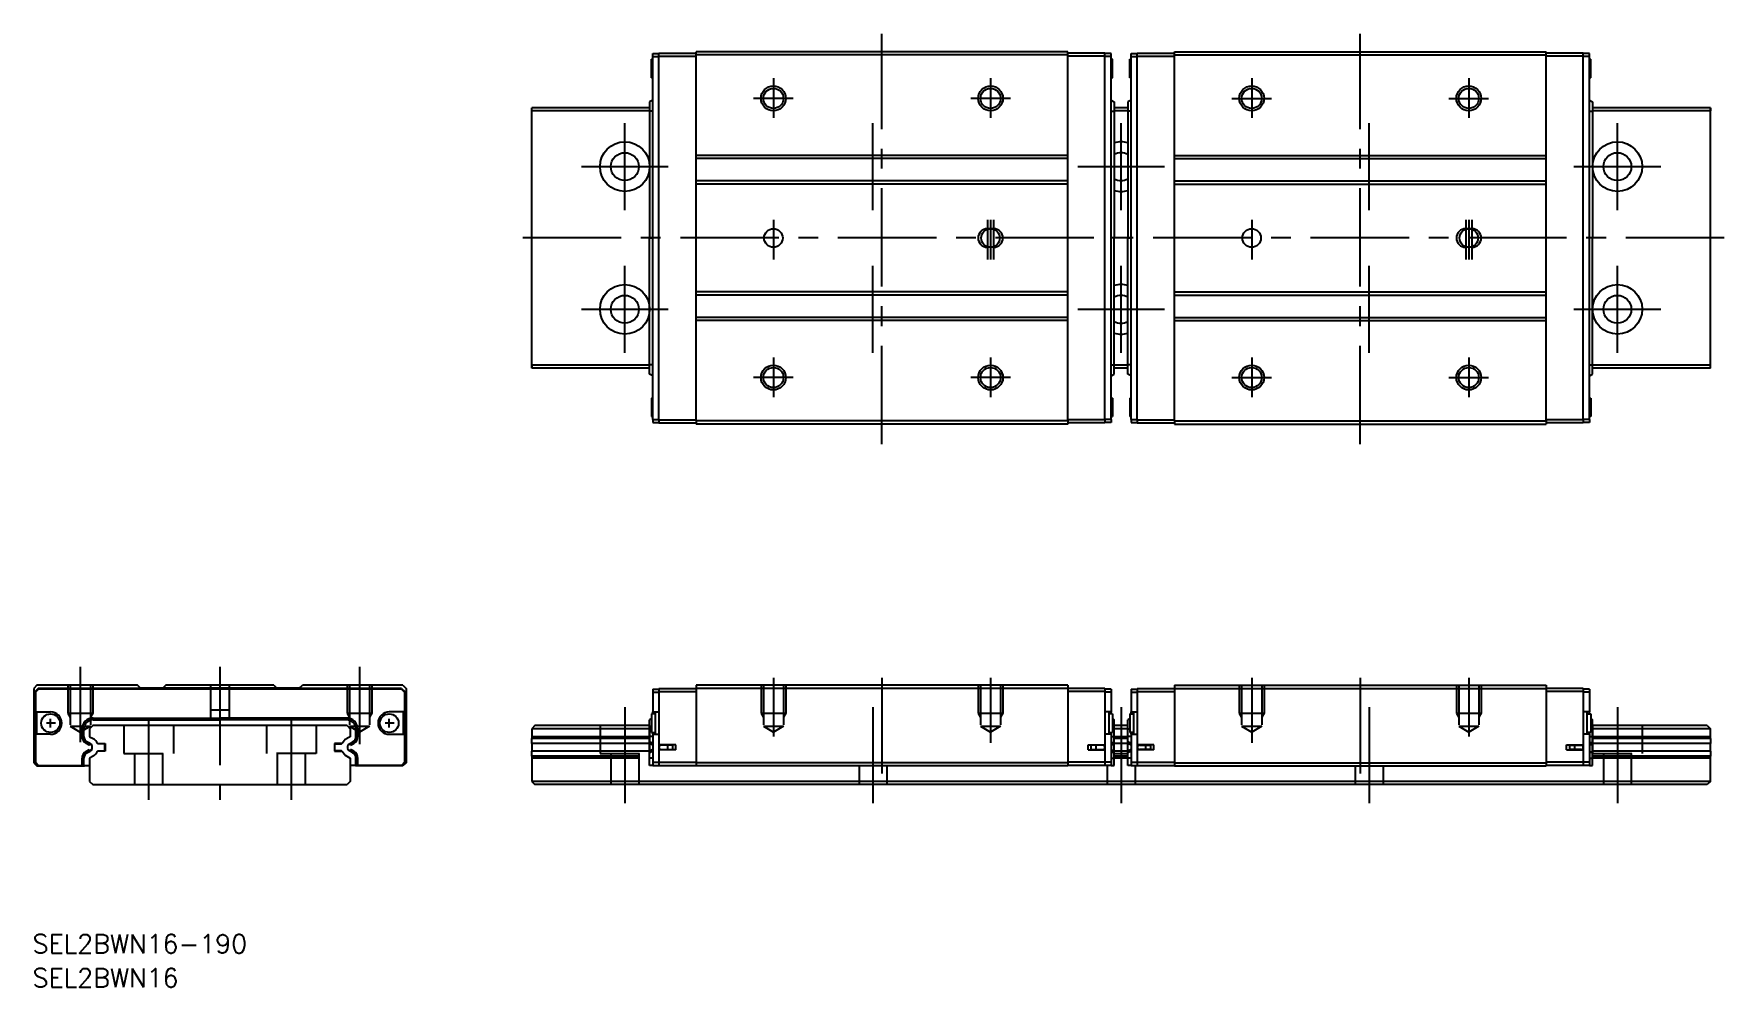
# Model space of a CAD drawing. Extents: x -30 to 243, y -33 to 121.
import ezdxf

# ---------------------------------------------------------------- set-up
doc = ezdxf.new("R2010")
doc.units = 0
doc.header["$LTSCALE"] = 0.5
doc.linetypes.add('CENTER', pattern=[50.8, 31.75, -6.35, 6.35, -6.35])
doc.linetypes.add('DASHED', pattern=[19.05, 12.7, -6.35])
doc.layers.get('0').update_dxf_attribs({"linetype": 'CONTINUOUS'})
doc.layers.add('CENTER', color=1, linetype='CENTER')
doc.styles.get("Standard").update_dxf_attribs({"font": 'txt.shx', "height": 3, "bigfont": 'bigfont.shx'})

# ---------------------------------------------------------------- blocks, each defined once
blk = doc.blocks.new('*U2')
at = {"color": 7, "linetype": 'CONTINUOUS'}
blk.add_text('SEL2BWN16-190', height=3, dxfattribs=at).set_placement((-30.2, -27.16))
blk = doc.blocks.new('*U3')
at = {"color": 7, "linetype": 'CONTINUOUS'}
blk.add_text('SEL2BWN16', height=3, dxfattribs=at).set_placement((-30.2, -32.66))

msp = doc.modelspace()

# ---------------------------------------------------------------- linework, layer by layer
at = {"color": 7, "linetype": 'CONTINUOUS'}
for p, q in [((69.78, 117.36), (69.78, 117.86)), ((69.78, 117.86), (70.78, 117.86)), ((69.78, 58.86), (69.78, 117.36)), ((69.78, 117.36), (70.78, 117.36)), ((70.78, 117.91), (76.78, 117.91)), ((70.78, 117.41), (70.78, 117.91)), ((70.78, 58.81), (70.78, 117.41)), ((70.78, 117.41), (76.78, 117.41)), ((136.68, 118.11), (76.78, 118.11)), ((76.78, 117.61), (76.78, 118.11)), ((76.78, 58.61), (76.78, 117.61)), ((136.68, 117.61), (76.78, 117.61)), ((136.68, 117.61), (136.68, 118.11)), ((142.68, 117.91), (136.68, 117.91)), ((136.68, 58.61), (136.68, 117.61)), ((142.68, 117.41), (136.68, 117.41)), ((142.68, 117.41), (142.68, 117.91)), ((143.68, 117.86), (142.68, 117.86)), ((142.68, 58.81), (142.68, 117.41)), ((143.68, 117.36), (142.68, 117.36)), ((143.68, 117.36), (143.68, 117.86)), ((143.68, 58.86), (143.68, 117.36)), ((146.88, 117.36), (146.88, 117.86)), ((146.88, 117.86), (147.88, 117.86)), ((146.88, 58.86), (146.88, 117.36)), ((146.88, 117.36), (147.88, 117.36)), ((147.88, 117.91), (153.88, 117.91)), ((147.88, 117.41), (147.88, 117.91)), ((147.88, 58.81), (147.88, 117.41)), ((147.88, 117.41), (153.88, 117.41)), ((153.88, 118.11), (213.78, 118.11)), ((153.88, 117.61), (153.88, 118.11)), ((153.88, 117.61), (213.78, 117.61)), ((153.88, 58.61), (153.88, 117.61)), ((213.78, 117.61), (213.78, 118.11)), ((219.78, 117.91), (213.78, 117.91)), ((213.78, 58.61), (213.78, 117.61)), ((219.78, 117.41), (213.78, 117.41)), ((219.78, 117.41), (219.78, 117.91)), ((220.78, 117.86), (219.78, 117.86)), ((219.78, 58.81), (219.78, 117.41)), ((220.78, 117.36), (219.78, 117.36)), ((220.78, 117.36), (220.78, 117.86)), ((220.78, 58.86), (220.78, 117.36)), ((69.58, 113.91), (69.58, 116.91)), ((69.78, 116.91), (69.58, 116.91)), ((143.88, 116.91), (143.68, 116.91)), ((143.88, 113.91), (143.88, 116.91)), ((146.68, 113.91), (146.68, 116.91)), ((146.68, 116.91), (146.88, 116.91)), ((220.78, 116.91), (220.98, 116.91)), ((220.98, 113.91), (220.98, 116.91)), ((69.58, 113.91), (69.78, 113.91)), ((143.68, 113.91), (143.88, 113.91)), ((146.88, 113.91), (146.68, 113.91)), ((220.98, 113.91), (220.78, 113.91)), ((50.28, 108.61), (50.28, 109.11)), ((50.28, 67.11), (50.28, 109.11)), ((69.28, 109.11), (50.28, 109.11)), ((69.78, 110.34), (69.28, 110.04)), ((69.28, 110.04), (69.28, 108.54)), ((143.68, 110.34), (144.18, 110.04)), ((144.18, 110.04), (144.18, 108.54)), ((146.38, 109.11), (144.18, 109.11)), ((146.88, 110.34), (146.38, 110.04)), ((146.38, 110.04), (146.38, 108.54)), ((220.78, 110.34), (221.28, 110.04)), ((221.28, 110.04), (221.28, 108.54)), ((240.28, 109.11), (221.28, 109.11)), ((240.28, 109.11), (240.28, 108.61)), ((240.28, 67.11), (240.28, 109.11)), ((69.28, 108.61), (50.28, 108.61)), ((69.28, 108.54), (69.28, 88.11)), ((69.78, 108.54), (69.28, 108.54)), ((143.68, 108.54), (144.18, 108.54)), ((146.38, 108.61), (144.18, 108.61)), ((144.18, 108.54), (144.18, 88.11)), ((146.38, 108.54), (146.38, 88.11)), ((146.88, 108.54), (146.38, 108.54)), ((220.78, 108.54), (221.28, 108.54)), ((240.28, 108.61), (221.28, 108.61)), ((221.28, 108.54), (221.28, 88.11)), ((136.68, 101.41), (76.78, 101.41)), ((136.68, 100.91), (76.78, 100.91)), ((153.88, 101.41), (213.78, 101.41)), ((153.88, 100.91), (213.78, 100.91)), ((136.68, 97.31), (76.78, 97.31)), ((136.68, 96.81), (76.78, 96.81)), ((153.88, 97.31), (213.78, 97.31)), ((153.88, 96.81), (213.78, 96.81)), ((69.28, 67.68), (69.28, 88.11)), ((69.28, 88.11), (69.78, 88.11)), ((124.73, 89.61), (123.73, 89.61)), ((144.18, 88.11), (143.68, 88.11)), ((144.18, 67.68), (144.18, 88.11)), ((146.38, 67.68), (146.38, 88.11)), ((146.38, 88.11), (146.88, 88.11)), ((201.83, 89.61), (200.83, 89.61)), ((221.28, 88.11), (220.78, 88.11)), ((221.28, 67.68), (221.28, 88.11)), ((124.73, 86.61), (123.73, 86.61)), ((201.83, 86.61), (200.83, 86.61)), ((136.68, 79.41), (76.78, 79.41)), ((153.88, 79.41), (213.78, 79.41)), ((136.68, 78.91), (76.78, 78.91)), ((153.88, 78.91), (213.78, 78.91)), ((136.68, 75.31), (76.78, 75.31)), ((136.68, 74.81), (76.78, 74.81)), ((153.88, 75.31), (213.78, 75.31)), ((153.88, 74.81), (213.78, 74.81)), ((50.28, 67.61), (50.28, 67.11)), ((69.28, 67.61), (50.28, 67.61)), ((69.28, 67.11), (50.28, 67.11)), ((69.78, 67.68), (69.28, 67.68)), ((69.28, 66.18), (69.28, 67.68)), ((69.78, 65.88), (69.28, 66.18)), ((143.68, 67.68), (144.18, 67.68)), ((143.68, 65.88), (144.18, 66.18)), ((144.18, 66.18), (144.18, 67.68)), ((146.38, 67.61), (144.18, 67.61)), ((146.38, 67.11), (144.18, 67.11)), ((146.88, 67.68), (146.38, 67.68)), ((146.38, 66.18), (146.38, 67.68)), ((146.88, 65.88), (146.38, 66.18)), ((220.78, 67.68), (221.28, 67.68)), ((220.78, 65.88), (221.28, 66.18)), ((221.28, 66.18), (221.28, 67.68)), ((240.28, 67.61), (221.28, 67.61)), ((240.28, 67.11), (221.28, 67.11)), ((240.28, 67.11), (240.28, 67.61)), ((69.78, 62.31), (69.58, 62.31)), ((69.58, 62.31), (69.58, 59.31)), ((143.88, 62.31), (143.68, 62.31)), ((143.88, 62.31), (143.88, 59.31)), ((146.68, 62.31), (146.68, 59.31)), ((146.68, 62.31), (146.88, 62.31)), ((220.78, 62.31), (220.98, 62.31)), ((220.98, 62.31), (220.98, 59.31)), ((69.58, 59.31), (69.78, 59.31)), ((69.78, 58.86), (69.78, 58.36)), ((69.78, 58.86), (70.78, 58.86)), ((69.78, 58.36), (70.78, 58.36)), ((70.78, 58.81), (76.78, 58.81)), ((70.78, 58.81), (70.78, 58.31)), ((70.78, 58.31), (76.78, 58.31)), ((136.68, 58.61), (76.78, 58.61)), ((76.78, 58.61), (76.78, 58.11)), ((136.68, 58.11), (76.78, 58.11)), ((142.68, 58.81), (136.68, 58.81)), ((136.68, 58.61), (136.68, 58.11)), ((142.68, 58.31), (136.68, 58.31)), ((143.68, 58.86), (142.68, 58.86)), ((142.68, 58.81), (142.68, 58.31)), ((143.68, 58.36), (142.68, 58.36)), ((143.68, 59.31), (143.88, 59.31)), ((143.68, 58.86), (143.68, 58.36)), ((146.88, 59.31), (146.68, 59.31)), ((146.88, 58.86), (146.88, 58.36)), ((146.88, 58.86), (147.88, 58.86)), ((146.88, 58.36), (147.88, 58.36)), ((147.88, 58.81), (153.88, 58.81)), ((147.88, 58.81), (147.88, 58.31)), ((147.88, 58.31), (153.88, 58.31)), ((153.88, 58.61), (213.78, 58.61)), ((153.88, 58.61), (153.88, 58.11)), ((153.88, 58.11), (213.78, 58.11)), ((219.78, 58.81), (213.78, 58.81)), ((213.78, 58.61), (213.78, 58.11)), ((219.78, 58.31), (213.78, 58.31)), ((220.78, 58.86), (219.78, 58.86)), ((219.78, 58.81), (219.78, 58.31)), ((220.78, 58.36), (219.78, 58.36)), ((220.98, 59.31), (220.78, 59.31)), ((220.78, 58.86), (220.78, 58.36)), ((-29.5, 16), (-30, 15.5)), ((-30, 15.5), (-30, 3.5)), ((-29.3, 15.5), (-29.8, 15)), ((-29.8, 15), (-29.8, 6.4)), ((-29.25, 15.4), (-29.75, 14.9)), ((-29.75, 14.9), (-29.75, 11.7)), ((-13.3, 16), (-29.5, 16)), ((29.3, 15.5), (-29.3, 15.5)), ((29.25, 15.4), (-29.25, 15.4)), ((-12.8, 15.55), (-13.3, 16)), ((12.8, 15.55), (-12.8, 15.55)), ((-8.7, 16), (-9.2, 15.55)), ((8.7, 16), (-8.7, 16)), ((8.7, 16), (9.2, 15.55)), ((12.8, 15.55), (13.3, 16)), ((29.5, 16), (13.3, 16)), ((29.25, 15.4), (29.75, 14.9)), ((29.3, 15.5), (29.8, 15)), ((29.5, 16), (30, 15.5)), ((29.75, 14.9), (29.75, 11.7)), ((29.8, 15), (29.8, 6.4)), ((30, 15.5), (30, 3.5)), ((69.78, 15.4), (69.78, 14.9)), ((69.78, 15.4), (70.78, 15.4)), ((69.78, 14.9), (69.78, 11.7)), ((69.78, 14.9), (70.78, 14.9)), ((70.78, 15.5), (76.78, 15.5)), ((70.78, 15.5), (70.78, 15)), ((70.78, 15), (76.78, 15)), ((70.78, 15), (70.78, 6.4)), ((136.68, 16), (76.78, 16)), ((76.78, 16), (76.78, 15.5)), ((136.68, 15.5), (76.78, 15.5)), ((76.78, 15.5), (76.78, 3.5)), ((136.68, 16), (136.68, 15.5)), ((136.68, 15.5), (136.68, 3.5)), ((142.68, 15.5), (136.68, 15.5)), ((142.68, 15), (136.68, 15)), ((142.68, 15.5), (142.68, 15)), ((143.68, 15.4), (142.68, 15.4)), ((142.68, 15), (142.68, 6.4)), ((143.68, 14.9), (142.68, 14.9)), ((143.68, 15.4), (143.68, 14.9)), ((143.68, 14.9), (143.68, 11.7)), ((146.88, 15.4), (146.88, 14.9)), ((146.88, 15.4), (147.88, 15.4)), ((146.88, 14.9), (146.88, 11.7)), ((146.88, 14.9), (147.88, 14.9)), ((147.88, 15.5), (153.88, 15.5)), ((147.88, 15.5), (147.88, 15)), ((147.88, 15), (147.88, 6.4)), ((147.88, 15), (153.88, 15)), ((153.88, 16), (213.78, 16)), ((153.88, 16), (153.88, 15.5)), ((153.88, 15.5), (213.78, 15.5)), ((153.88, 15.5), (153.88, 3.5)), ((213.78, 16), (213.78, 15.5)), ((213.78, 15.5), (213.78, 3.5)), ((219.78, 15.5), (213.78, 15.5)), ((219.78, 15), (213.78, 15)), ((219.78, 15.5), (219.78, 15)), ((220.78, 15.4), (219.78, 15.4)), ((219.78, 15), (219.78, 6.4)), ((220.78, 14.9), (219.78, 14.9)), ((220.78, 15.4), (220.78, 14.9)), ((220.78, 14.9), (220.78, 11.7)), ((-29.75, 11.7), (-27.3, 11.7)), ((-29.55, 11.7), (-29.55, 8.1)), ((29.75, 11.7), (27.3, 11.7)), ((29.55, 11.7), (29.55, 8.1)), ((70.18, 11.4), (69.58, 11.4)), ((69.58, 11.4), (69.58, 8.4)), ((69.78, 11.4), (69.78, 11.7)), ((69.78, 11.7), (70.78, 11.7)), ((70.18, 11.7), (70.18, 8.1)), ((143.68, 11.7), (142.68, 11.7)), ((143.28, 11.7), (143.28, 8.1)), ((143.88, 11.4), (143.28, 11.4)), ((143.68, 11.4), (143.68, 11.7)), ((143.88, 11.4), (143.88, 8.4)), ((146.68, 11.4), (146.68, 8.4)), ((146.68, 11.4), (147.28, 11.4)), ((146.88, 11.4), (146.88, 11.7)), ((146.88, 11.7), (147.88, 11.7)), ((147.28, 11.7), (147.28, 8.1)), ((220.78, 11.7), (219.78, 11.7)), ((220.38, 11.7), (220.38, 8.1)), ((220.38, 11.4), (220.98, 11.4)), ((220.78, 11.4), (220.78, 11.7)), ((220.98, 11.4), (220.98, 8.4)), ((-22.23, 7.76), (-22.23, 8.93)), ((-22.23, 8.93), (-21.93, 8.93)), ((-21.93, 7.76), (-21.93, 8.93)), ((-20.5, 9.5), (-21, 9)), ((-21, 9), (-21, 7.72)), ((20.5, 9.5), (-20.5, 9.5)), ((-20.43, 10.73), (0, 10.73)), ((-20.43, 10.73), (-20.43, 10.43)), ((-20.43, 10.43), (0, 10.43)), ((20.43, 10.73), (0, 10.73)), ((0, 10.43), (0, 10.73)), ((20.43, 10.43), (0, 10.43)), ((20.43, 10.73), (20.43, 10.43)), ((20.5, 9.5), (21, 9)), ((21, 9), (21, 7.72)), ((21.93, 7.76), (21.93, 8.93)), ((22.23, 8.93), (21.93, 8.93)), ((22.23, 7.76), (22.23, 8.93)), ((50.78, 9.5), (50.28, 9)), ((69.28, 9), (50.28, 9)), ((50.28, 9), (50.28, 7.72)), ((69.28, 9.5), (50.78, 9.5)), ((69.58, 10.61), (69.28, 10.43)), ((69.28, 8.93), (69.28, 10.43)), ((69.58, 8.93), (69.28, 8.93)), ((69.28, 7.76), (69.28, 8.93)), ((69.58, 8.4), (70.18, 8.4)), ((69.78, 8.1), (69.78, 8.4)), ((143.28, 8.4), (143.88, 8.4)), ((143.68, 8.1), (143.68, 8.4)), ((143.88, 10.61), (144.18, 10.43)), ((143.88, 8.93), (144.18, 8.93)), ((144.18, 8.93), (144.18, 10.43)), ((146.38, 9.5), (144.18, 9.5)), ((146.38, 9), (144.18, 9)), ((144.18, 7.76), (144.18, 8.93)), ((146.68, 10.61), (146.38, 10.43)), ((146.38, 8.93), (146.38, 10.43)), ((146.68, 8.93), (146.38, 8.93)), ((146.38, 7.76), (146.38, 8.93)), ((147.28, 8.4), (146.68, 8.4)), ((146.88, 8.1), (146.88, 8.4)), ((220.98, 8.4), (220.38, 8.4)), ((220.78, 8.1), (220.78, 8.4)), ((220.98, 10.61), (221.28, 10.43)), ((220.98, 8.93), (221.28, 8.93)), ((221.28, 8.93), (221.28, 10.43)), ((239.78, 9.5), (221.28, 9.5)), ((240.28, 9), (221.28, 9)), ((221.28, 7.76), (221.28, 8.93)), ((239.78, 9.5), (240.28, 9)), ((240.28, 7.72), (240.28, 9)), ((-29.8, 6.4), (-29.75, 6.4)), ((-29.8, 5.6), (-29.8, 6.4)), ((-29.8, 5.6), (-29.75, 5.6)), ((-29.8, 5.6), (-29.8, 3.6)), ((-27.3, 8.1), (-29.75, 8.1)), ((-29.75, 8.1), (-29.75, 3.6)), ((-22.23, 7.76), (-21.93, 7.76)), ((-21.58, 6.64), (-21.43, 6.9)), ((-21.07, 6.35), (-21.58, 6.64)), ((-21.58, 5.36), (-21.07, 5.65)), ((-20.92, 6.61), (-21.43, 6.9)), ((-21.07, 6.35), (-20.92, 6.61)), ((-21.07, 5.65), (-20.92, 5.39)), ((-21, 7.72), (-20.44, 7.4)), ((-19.72, 6.6), (-18.5, 6.6)), ((-19.62, 6.55), (-19.64, 6.6)), ((-18.55, 6.55), (-19.62, 6.55)), ((-18.55, 5.45), (-18.55, 6.55)), ((-18.5, 6.6), (-18.5, 5.4)), ((18.5, 6.6), (18.5, 5.4)), ((19.72, 6.6), (18.5, 6.6)), ((18.55, 6.55), (19.62, 6.55)), ((18.55, 5.45), (18.55, 6.55)), ((19.62, 6.55), (19.64, 6.6)), ((21, 7.72), (20.44, 7.4)), ((20.92, 6.61), (21.43, 6.9)), ((21.07, 6.35), (20.92, 6.61)), ((21.07, 5.65), (20.92, 5.39)), ((21.07, 6.35), (21.58, 6.64)), ((21.58, 5.36), (21.07, 5.65)), ((21.58, 6.64), (21.43, 6.9)), ((22.23, 7.76), (21.93, 7.76)), ((27.3, 8.1), (29.75, 8.1)), ((29.75, 8.1), (29.75, 3.6)), ((29.8, 6.4), (29.75, 6.4)), ((29.8, 5.6), (29.75, 5.6)), ((29.8, 5.6), (29.8, 6.4)), ((29.8, 5.6), (29.8, 3.6)), ((69.28, 7.72), (50.28, 7.72)), ((50.28, 7.72), (50.28, 7.4)), ((50.28, 6.6), (50.28, 7.4)), ((69.28, 7.4), (50.28, 7.4)), ((69.28, 6.6), (50.28, 6.6)), ((50.28, 6.6), (50.28, 5.4)), ((69.78, 7.76), (69.28, 7.76)), ((69.28, 6.9), (69.28, 7.76)), ((69.28, 6.61), (69.28, 6.9)), ((69.78, 6.64), (69.28, 6.9)), ((69.28, 5.39), (69.28, 6.61)), ((69.78, 6.35), (69.28, 6.61)), ((69.78, 5.65), (69.28, 5.39)), ((69.78, 8.1), (69.78, 3.6)), ((69.78, 8.1), (70.78, 8.1)), ((73.48, 6.4), (70.78, 6.4)), ((70.78, 6.4), (70.78, 5.6)), ((73.48, 5.6), (70.78, 5.6)), ((70.78, 5.6), (70.78, 3.6)), ((72.18, 6.35), (71.13, 6.35)), ((71.13, 5.65), (72.18, 5.65)), ((71.58, 6.35), (71.58, 6.4)), ((71.58, 5.6), (71.58, 5.65)), ((72.04, 6.35), (72.04, 6.4)), ((72.04, 5.6), (72.04, 5.65)), ((72.18, 6.35), (72.18, 5.65)), ((72.98, 6.35), (72.18, 6.35)), ((72.18, 5.65), (72.98, 5.65)), ((72.98, 6.35), (72.98, 5.65)), ((73.48, 5.6), (73.48, 6.4)), ((139.98, 5.6), (139.98, 6.4)), ((139.98, 6.4), (142.68, 6.4)), ((139.98, 5.6), (142.68, 5.6)), ((141.28, 6.35), (140.48, 6.35)), ((140.48, 5.65), (140.48, 6.35)), ((140.48, 5.65), (141.28, 5.65)), ((141.28, 5.65), (141.28, 6.35)), ((142.33, 6.35), (141.28, 6.35)), ((141.28, 5.65), (142.33, 5.65)), ((141.42, 6.35), (141.42, 6.4)), ((141.42, 5.6), (141.42, 5.65)), ((141.88, 6.35), (141.88, 6.4)), ((141.88, 5.6), (141.88, 5.65)), ((143.68, 8.1), (142.68, 8.1)), ((142.68, 6.4), (142.68, 5.6)), ((142.68, 5.6), (142.68, 3.6)), ((143.68, 8.1), (143.68, 3.6)), ((143.68, 7.76), (144.18, 7.76)), ((143.68, 6.64), (144.18, 6.9)), ((143.68, 6.35), (144.18, 6.61)), ((143.68, 5.65), (144.18, 5.39)), ((144.18, 6.9), (144.18, 7.76)), ((146.38, 7.72), (144.18, 7.72)), ((146.38, 7.4), (144.18, 7.4)), ((144.18, 6.61), (144.18, 6.9)), ((144.18, 5.39), (144.18, 6.61)), ((146.38, 6.6), (144.18, 6.6)), ((146.38, 6.9), (146.38, 7.76)), ((146.88, 7.76), (146.38, 7.76)), ((146.38, 6.61), (146.38, 6.9)), ((146.88, 6.64), (146.38, 6.9)), ((146.38, 5.39), (146.38, 6.61)), ((146.88, 6.35), (146.38, 6.61)), ((146.88, 5.65), (146.38, 5.39)), ((146.88, 8.1), (146.88, 3.6)), ((146.88, 8.1), (147.88, 8.1)), ((150.58, 6.4), (147.88, 6.4)), ((147.88, 6.4), (147.88, 5.6)), ((150.58, 5.6), (147.88, 5.6)), ((147.88, 5.6), (147.88, 3.6)), ((148.23, 6.35), (149.28, 6.35)), ((149.28, 5.65), (148.23, 5.65)), ((148.68, 6.35), (148.68, 6.4)), ((148.68, 5.6), (148.68, 5.65)), ((149.14, 6.35), (149.14, 6.4)), ((149.14, 5.6), (149.14, 5.65)), ((149.28, 5.65), (149.28, 6.35)), ((149.28, 6.35), (150.08, 6.35)), ((150.08, 5.65), (149.28, 5.65)), ((150.08, 5.65), (150.08, 6.35)), ((150.58, 5.6), (150.58, 6.4)), ((217.08, 6.4), (219.78, 6.4)), ((217.08, 5.6), (217.08, 6.4)), ((217.08, 5.6), (219.78, 5.6)), ((217.58, 6.35), (217.58, 5.65)), ((217.58, 6.35), (218.38, 6.35)), ((218.38, 5.65), (217.58, 5.65)), ((218.38, 6.35), (219.43, 6.35)), ((218.38, 6.35), (218.38, 5.65)), ((219.43, 5.65), (218.38, 5.65)), ((218.52, 6.35), (218.52, 6.4)), ((218.52, 5.6), (218.52, 5.65)), ((218.98, 6.35), (218.98, 6.4)), ((218.98, 5.6), (218.98, 5.65)), ((220.78, 8.1), (219.78, 8.1)), ((219.78, 6.4), (219.78, 5.6)), ((219.78, 5.6), (219.78, 3.6)), ((220.78, 8.1), (220.78, 3.6)), ((220.78, 7.76), (221.28, 7.76)), ((220.78, 6.64), (221.28, 6.9)), ((220.78, 6.35), (221.28, 6.61)), ((240.28, 6.6), (221.27, 6.6)), ((221.28, 6.9), (221.28, 7.76)), ((240.28, 7.72), (221.28, 7.72)), ((240.28, 7.4), (221.28, 7.4)), ((221.28, 6.61), (221.28, 6.9)), ((221.28, 5.39), (221.28, 6.61)), ((240.28, 7.4), (240.28, 7.72)), ((240.28, 7.4), (240.28, 6.6)), ((240.28, 5.4), (240.28, 6.6)), ((-30, 3.5), (-29.5, 3)), ((-29.8, 3.6), (-29.3, 3.1)), ((-29.75, 3.6), (-29.25, 3.1)), ((-29.5, 3), (-21.9, 3)), ((-29.3, 3.1), (-29.25, 3.1)), ((-29.25, 3.1), (-22.23, 3.1)), ((-22.23, 3.1), (-22.23, 4.24)), ((-22.23, 4.24), (-21.93, 4.24)), ((-22.23, 3.1), (-21.93, 3.1)), ((-21.93, 3.1), (-21.93, 4.24)), ((-21.93, 3.1), (-21, 3.1)), ((-21.9, 3), (-21.8, 3.1)), ((-21.58, 5.36), (-21.43, 5.1)), ((-21.43, 5.1), (-20.92, 5.39)), ((-20.44, 4.6), (-21, 4.28)), ((-21, 4.28), (-21, 0.5)), ((-18.5, 5.4), (-19.72, 5.4)), ((-19.64, 5.4), (-19.62, 5.45)), ((-19.62, 5.45), (-18.55, 5.45)), ((18.5, 5.4), (19.72, 5.4)), ((19.62, 5.45), (18.55, 5.45)), ((19.64, 5.4), (19.62, 5.45)), ((20.44, 4.6), (21, 4.28)), ((21.43, 5.1), (20.92, 5.39)), ((21, 4.28), (21, 0.5)), ((21.93, 3.1), (21, 3.1)), ((21.58, 5.36), (21.43, 5.1)), ((21.9, 3), (21.8, 3.1)), ((29.5, 3), (21.9, 3)), ((22.23, 4.24), (21.93, 4.24)), ((21.93, 3.1), (21.93, 4.24)), ((22.23, 3.1), (21.93, 3.1)), ((22.23, 3.1), (22.23, 4.24)), ((29.25, 3.1), (22.23, 3.1)), ((29.75, 3.6), (29.25, 3.1)), ((29.3, 3.1), (29.25, 3.1)), ((29.8, 3.6), (29.3, 3.1)), ((30, 3.5), (29.5, 3)), ((69.28, 5.4), (50.28, 5.4)), ((50.28, 4.6), (50.28, 5.4)), ((67.53, 4.6), (50.28, 4.6)), ((50.28, 4.6), (50.28, 4.28)), ((67.53, 4.28), (50.28, 4.28)), ((50.28, 4.28), (50.28, 0.5)), ((69.28, 5.1), (69.28, 5.39)), ((69.78, 5.36), (69.28, 5.1)), ((69.28, 4.24), (69.28, 5.1)), ((69.28, 3.1), (69.28, 4.24)), ((69.78, 4.24), (69.28, 4.24)), ((69.78, 3.1), (69.28, 3.1)), ((69.78, 3.6), (70.78, 3.6)), ((69.78, 3.6), (69.78, 3.1)), ((69.78, 3.1), (70.78, 3.1)), ((70.78, 3.6), (76.78, 3.6)), ((70.78, 3.6), (70.78, 3.1)), ((70.78, 3.1), (76.78, 3.1)), ((136.68, 3.5), (76.78, 3.5)), ((76.78, 3.5), (76.78, 3)), ((136.68, 3), (76.78, 3)), ((142.68, 3.6), (136.68, 3.6)), ((136.68, 3.5), (136.68, 3)), ((142.68, 3.1), (136.68, 3.1)), ((142.68, 3.6), (142.68, 3.1)), ((143.68, 3.6), (142.68, 3.6)), ((143.68, 3.1), (142.68, 3.1)), ((143.68, 5.36), (144.18, 5.1)), ((143.68, 4.24), (144.18, 4.24)), ((143.68, 3.6), (143.68, 3.1)), ((143.68, 3.1), (144.18, 3.1)), ((146.38, 5.4), (144.18, 5.4)), ((144.18, 5.1), (144.18, 5.39)), ((144.18, 4.24), (144.18, 5.1)), ((146.38, 4.6), (144.18, 4.6)), ((146.38, 4.28), (144.18, 4.28)), ((144.18, 3.1), (144.18, 4.24)), ((146.38, 5.1), (146.38, 5.39)), ((146.88, 5.36), (146.38, 5.1)), ((146.38, 4.24), (146.38, 5.1)), ((146.38, 3.1), (146.38, 4.24)), ((146.88, 4.24), (146.38, 4.24)), ((146.88, 3.1), (146.38, 3.1)), ((146.88, 3.6), (146.88, 3.1)), ((146.88, 3.6), (147.88, 3.6)), ((146.88, 3.1), (147.88, 3.1)), ((147.88, 3.6), (153.88, 3.6)), ((147.88, 3.6), (147.88, 3.1)), ((147.88, 3.1), (153.88, 3.1)), ((153.88, 3.5), (213.78, 3.5)), ((153.88, 3.5), (153.88, 3)), ((153.88, 3), (213.78, 3)), ((219.78, 3.6), (213.78, 3.6)), ((213.78, 3.5), (213.78, 3)), ((219.78, 3.1), (213.78, 3.1)), ((219.78, 3.6), (219.78, 3.1)), ((220.78, 3.6), (219.78, 3.6)), ((220.78, 3.1), (219.78, 3.1)), ((220.78, 5.36), (221.28, 5.1)), ((220.78, 4.24), (221.28, 4.24)), ((220.78, 3.6), (220.78, 3.1)), ((220.78, 3.1), (221.28, 3.1)), ((240.28, 5.4), (221.27, 5.4)), ((221.27, 5.4), (221.28, 5.39)), ((221.28, 5.1), (221.28, 5.39)), ((221.28, 4.24), (221.28, 5.1)), ((240.28, 4.6), (221.28, 4.6)), ((240.28, 4.28), (221.28, 4.28)), ((221.28, 3.1), (221.28, 4.24)), ((240.28, 5.4), (240.28, 4.6)), ((240.28, 4.28), (240.28, 4.6)), ((240.28, 0.5), (240.28, 4.28)), ((-21, 0.5), (-20.5, 0)), ((-20.5, 0), (20.5, 0)), ((21, 0.5), (20.5, 0)), ((240.28, 0.5), (50.28, 0.5)), ((50.28, 0.5), (50.78, 0)), ((239.78, 0), (50.78, 0)), ((240.28, 0.5), (239.78, 0))]:
    msp.add_line(p, q, dxfattribs=at)
at = {"color": 3, "linetype": 'DASHED'}
for p, q in [((-24.5, 16), (-24.5, 11.5)), ((-24.12, 16), (-24.12, 9.4)), ((-20.88, 16), (-20.88, 9.4)), ((-20.5, 16), (-20.5, 11.5)), ((-1.5, 16), (-1.5, 10.73)), ((1.5, 16), (1.5, 10.73)), ((20.5, 16), (20.5, 11.5)), ((20.88, 16), (20.88, 9.4)), ((24.12, 16), (24.12, 9.4)), ((24.5, 16), (24.5, 11.5)), ((87.23, 16), (87.23, 11.5)), ((87.61, 16), (87.61, 9.4)), ((90.85, 16), (90.85, 9.4)), ((91.23, 16), (91.23, 11.5)), ((122.23, 16), (122.23, 11.5)), ((122.61, 16), (122.61, 9.4)), ((125.85, 16), (125.85, 9.4)), ((126.23, 16), (126.23, 11.5)), ((164.33, 16), (164.33, 11.5)), ((164.71, 16), (164.71, 9.4)), ((167.95, 16), (167.95, 9.4)), ((168.33, 16), (168.33, 11.5)), ((199.33, 16), (199.33, 11.5)), ((199.71, 16), (199.71, 9.4)), ((202.95, 16), (202.95, 9.4)), ((203.33, 16), (203.33, 11.5)), ((-24.5, 11.5), (-20.5, 11.5)), ((-24.5, 11.5), (-24.12, 10.84)), ((-20.5, 11.5), (-20.88, 10.84)), ((1.5, 12), (-1.5, 12)), ((20.5, 11.5), (24.5, 11.5)), ((20.5, 11.5), (20.88, 10.84)), ((24.5, 11.5), (24.12, 10.84)), ((87.23, 11.5), (91.23, 11.5)), ((87.23, 11.5), (87.61, 10.84)), ((91.23, 11.5), (90.85, 10.84)), ((122.23, 11.5), (126.23, 11.5)), ((122.23, 11.5), (122.61, 10.84)), ((126.23, 11.5), (125.85, 10.84)), ((164.33, 11.5), (168.33, 11.5)), ((164.33, 11.5), (164.71, 10.84)), ((168.33, 11.5), (167.95, 10.84)), ((199.33, 11.5), (203.33, 11.5)), ((199.33, 11.5), (199.71, 10.84)), ((203.33, 11.5), (202.95, 10.84)), ((-24.12, 9.4), (-20.88, 9.4)), ((-24.12, 9.4), (-22.5, 8.46)), ((-20.88, 9.4), (-22.5, 8.46)), ((-15.5, 9.5), (-15.5, 5)), ((-7.5, 9.5), (-7.5, 5)), ((7.5, 9.5), (7.5, 5)), ((15.5, 9.5), (15.5, 5)), ((20.88, 9.4), (24.12, 9.4)), ((20.88, 9.4), (22.5, 8.46)), ((24.12, 9.4), (22.5, 8.46)), ((61.28, 9.5), (61.28, 5)), ((69.28, 9.5), (69.28, 5)), ((87.61, 9.4), (90.85, 9.4)), ((87.61, 9.4), (89.23, 8.46)), ((90.85, 9.4), (89.23, 8.46)), ((122.61, 9.4), (125.85, 9.4)), ((122.61, 9.4), (124.23, 8.46)), ((125.85, 9.4), (124.23, 8.46)), ((164.71, 9.4), (167.95, 9.4)), ((164.71, 9.4), (166.33, 8.46)), ((167.95, 9.4), (166.33, 8.46)), ((199.71, 9.4), (202.95, 9.4)), ((199.71, 9.4), (201.33, 8.46)), ((202.95, 9.4), (201.33, 8.46)), ((221.28, 9.5), (221.28, 5)), ((221.28, 9.5), (221.28, 5)), ((229.28, 9.5), (229.28, 5)), ((-15.5, 5), (-7.5, 5)), ((-13.75, 5), (-13.75, 0)), ((-9.25, 5), (-9.25, 0)), ((15.5, 5), (7.5, 5)), ((9.25, 5), (9.25, 0)), ((13.75, 5), (13.75, 0)), ((61.28, 5), (69.28, 5)), ((63.03, 5), (63.03, 0)), ((67.53, 5), (67.53, 0)), ((103.03, 3), (103.03, 0)), ((107.53, 3), (107.53, 0)), ((143.03, 3), (143.03, 0)), ((144.18, 5), (146.38, 5)), ((147.53, 3), (147.53, 0)), ((147.53, 3), (147.53, 0)), ((183.03, 3), (183.03, 0)), ((187.53, 3), (187.53, 0)), ((221.28, 5), (229.28, 5)), ((223.03, 5), (223.03, 0)), ((227.53, 5), (227.53, 0))]:
    msp.add_line(p, q, dxfattribs=at)
at = {"color": 3, "linetype": 'CONTINUOUS'}
for centre in [(89.23, 110.61), (124.23, 110.61), (166.33, 110.61), (201.33, 110.61), (89.23, 65.61), (124.23, 65.61), (166.33, 65.61), (201.33, 65.61)]:
    msp.add_circle(centre, 2, dxfattribs=at)
at = {"color": 7, "linetype": 'CONTINUOUS'}
for centre, radius in [((89.23, 110.61), 1.62), ((124.23, 110.61), 1.62), ((166.33, 110.61), 1.62), ((201.33, 110.61), 1.62), ((65.28, 99.61), 4), ((225.28, 99.61), 4), ((65.28, 99.61), 2.25), ((225.28, 99.61), 2.25), ((89.23, 88.11), 1.5), ((124.23, 88.11), 1.5), ((166.33, 88.11), 1.5), ((201.33, 88.11), 1.5), ((65.28, 76.61), 4), ((225.28, 76.61), 4), ((65.28, 76.61), 2.25), ((225.28, 76.61), 2.25), ((89.23, 65.61), 1.62), ((124.23, 65.61), 1.62), ((166.33, 65.61), 1.62), ((201.33, 65.61), 1.62), ((-27.3, 9.9), 1.5), ((27.3, 9.9), 1.5)]:
    msp.add_circle(centre, radius, dxfattribs=at)
for centre, radius, start, end in [((145.28, 99.61), 4, 74.038, 105.962), ((145.28, 99.61), 2.25, 60.7324, 119.2676), ((145.28, 99.61), 2.25, 240.7324, 299.2676), ((145.28, 99.61), 4, 254.038, 285.962), ((123.73, 88.11), 1.5, 90, 270), ((124.73, 88.11), 1.5, 270, 90), ((200.83, 88.11), 1.5, 90, 270), ((201.83, 88.11), 1.5, 270, 90), ((145.28, 76.61), 4, 74.038, 105.962), ((145.28, 76.61), 2.25, 60.7324, 119.2676), ((145.28, 76.61), 2.25, 240.7324, 299.2676), ((145.28, 76.61), 4, 254.038, 285.962), ((-27.3, 9.9), 1.8, 270, 90), ((27.3, 9.9), 1.8, 90, 270), ((-20.43, 8.93), 1.8, 90.0008, 179.9992), ((-20.43, 8.93), 1.5, 90, 180), ((20.43, 8.93), 1.8, 0.0008, 89.9992), ((20.43, 8.93), 1.5, 0, 90), ((-20.93, 7.76), 1.3, 180, 240), ((-20.93, 7.76), 1, 180, 240), ((-21.27, 6), 0.7, 300, 60), ((-21.31, 5.88), 1.75, 24.1151, 60), ((21.32, 5.88), 1.75, 120, 155.8849), ((21.27, 6), 0.7, 120, 240), ((20.93, 7.76), 1, 300, 0), ((20.93, 7.76), 1.3, 300, 0), ((71.13, 6), 0.35, 90, 180), ((71.13, 6), 0.35, 180, 270), ((142.33, 6), 0.35, 0, 90), ((142.33, 6), 0.35, 270, 0), ((148.23, 6), 0.35, 90, 180), ((148.23, 6), 0.35, 180, 270), ((219.43, 6), 0.35, 0, 90), ((219.43, 6), 0.35, 270, 0), ((-20.93, 4.24), 1.3, 120, 180), ((-20.93, 4.24), 1, 120, 180), ((-21.31, 6.12), 1.75, 300, 335.8849), ((21.32, 6.12), 1.75, 204.1151, 240), ((20.93, 4.24), 1, 0, 60), ((20.93, 4.24), 1.3, 0, 60)]:
    msp.add_arc(centre, radius, start, end, dxfattribs=at)
at = {"layer": 'CENTER', "color": 1, "linetype": 'CENTER'}
for p, q in [((106.73, 54.87), (106.73, 121.02)), ((183.83, 54.87), (183.83, 121.02)), ((89.23, 113.86), (89.23, 107.46)), ((124.23, 113.86), (124.23, 107.46)), ((166.33, 113.86), (166.33, 107.46)), ((201.33, 113.86), (201.33, 107.46)), ((92.43, 110.61), (86.03, 110.61)), ((127.43, 110.61), (121.03, 110.61)), ((163.13, 110.61), (169.53, 110.61)), ((198.13, 110.61), (204.53, 110.61)), ((65.28, 92.61), (65.28, 106.61)), ((65.28, 92.61), (65.28, 106.61)), ((105.28, 92.61), (105.28, 106.61)), ((145.28, 92.61), (145.28, 106.61)), ((185.28, 92.61), (185.28, 106.61)), ((225.28, 92.61), (225.28, 106.61)), ((225.28, 92.61), (225.28, 106.61)), ((58.28, 99.61), (72.28, 99.61)), ((138.28, 99.61), (152.28, 99.61)), ((218.28, 99.61), (232.28, 99.61)), ((89.23, 91.05), (89.23, 84.65)), ((123.73, 91.05), (123.73, 84.65)), ((124.23, 91.05), (124.23, 84.65)), ((124.73, 91.05), (124.73, 84.65)), ((166.33, 91.05), (166.33, 84.65)), ((200.83, 91.05), (200.83, 84.65)), ((201.33, 91.05), (201.33, 84.65)), ((201.83, 91.05), (201.83, 84.65)), ((242.5, 88.11), (47.28, 88.11)), ((65.28, 69.61), (65.28, 83.61)), ((65.28, 69.61), (65.28, 83.61)), ((105.28, 69.61), (105.28, 83.61)), ((145.28, 69.61), (145.28, 83.61)), ((185.28, 69.61), (185.28, 83.61)), ((225.28, 69.61), (225.28, 83.61)), ((225.28, 69.61), (225.28, 83.61)), ((58.28, 76.61), (72.28, 76.61)), ((138.28, 76.61), (152.28, 76.61)), ((218.28, 76.61), (232.28, 76.61)), ((89.23, 68.86), (89.23, 62.46)), ((124.23, 68.86), (124.23, 62.46)), ((166.33, 68.86), (166.33, 62.46)), ((201.33, 68.86), (201.33, 62.46)), ((92.43, 65.61), (86.03, 65.61)), ((127.43, 65.61), (121.03, 65.61)), ((163.13, 65.61), (169.53, 65.61)), ((198.13, 65.61), (204.53, 65.61)), ((-22.5, 19), (-22.5, 6.83)), ((0, 19), (0, -2.47)), ((22.5, 19), (22.5, 6.5)), ((89.23, 17.21), (89.23, 7.75)), ((106.73, 17.21), (106.73, 1.79)), ((124.23, 17.21), (124.23, 6.75)), ((166.33, 17.21), (166.33, 6.75)), ((183.83, 17.21), (183.83, 1.79)), ((201.33, 17.21), (201.33, 7.75)), ((65.28, 12.5), (65.28, -3)), ((105.28, 12.5), (105.28, -3)), ((145.28, 12.5), (145.28, -3)), ((185.28, 12.5), (185.28, -3)), ((225.28, 12.5), (225.28, -3)), ((-26.52, 9.9), (-27.98, 9.9)), ((-27.3, 9.2), (-27.3, 10.61)), ((-11.5, 10.33), (-11.5, -2.47)), ((11.5, 10.33), (11.5, -2.47)), ((28.08, 9.9), (26.62, 9.9)), ((27.3, 9.2), (27.3, 10.61))]:
    msp.add_line(p, q, dxfattribs=at)

# ---------------------------------------------------------------- block references
at = {"color": 7, "linetype": 'CONTINUOUS'}
for name in ['*U2', '*U3']:
    msp.add_blockref(name, (0, 0), dxfattribs=at)

doc.saveas('drawing.dxf')
